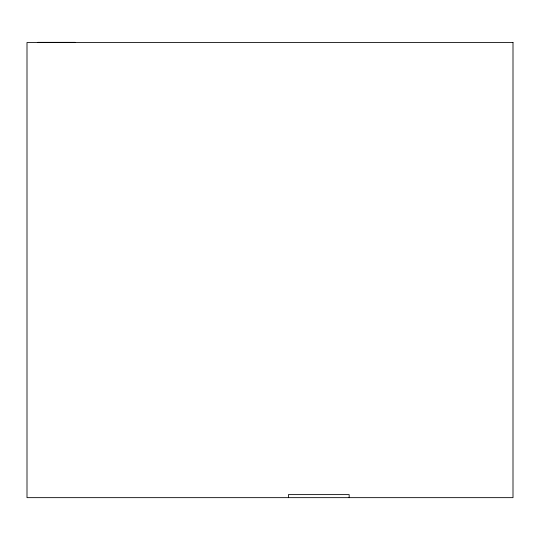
<?xml version="1.0" encoding="UTF-8"?>
<svg xmlns="http://www.w3.org/2000/svg" width="540" height="540" viewBox="0 0 540 540"><rect width="100%" height="100%" fill="white"/><g stroke="black" fill="none" stroke-linecap="round" stroke-linejoin="round"><path stroke-width="0.81" d="M37.928 42.35L75.127 42.35M349.164 497.651L349.164 494.613L288.421 494.613L288.421 497.651M513 42.505L27 42.505L27 497.651L513 497.651L513 42.505"/></g></svg>
